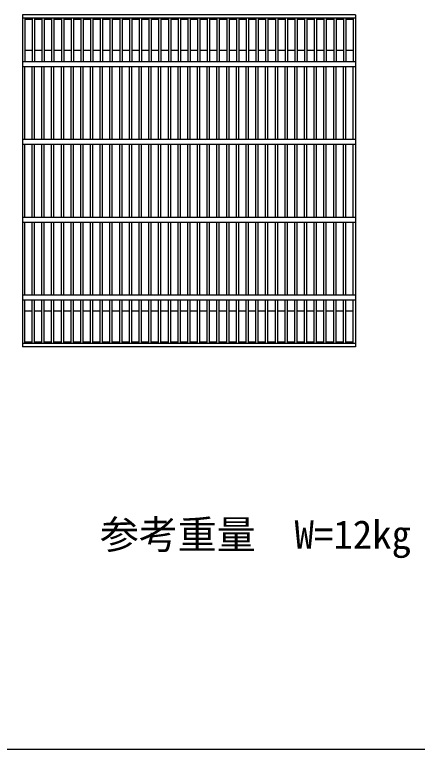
# Model space of a CAD drawing. Units: millimetres, scale not verified. Extents: x 15 to 25215, y 0 to 17820.
# Drawn here: x 10022 to 10540, y 6837 to 7781 of the extents above; entities that cross this region are included whole.
import ezdxf
from ezdxf.enums import TextEntityAlignment as Align

# ---------------------------------------------------------------- set-up
doc = ezdxf.new("R2010")
doc.units = ezdxf.units.MM
doc.header["$LTSCALE"] = 30
doc.layers.add('DIM', color=7, linetype='Continuous', lineweight=25)
doc.layers.add('HATCH', color=6, linetype='Continuous', lineweight=25)
doc.styles.add('ＭＳ ゴシック', font='')
doc.styles.get('ＭＳ ゴシック').set_extended_font_data('MS Gothic')

msp = doc.modelspace()

# ---------------------------------------------------------------- linework, layer by layer
at = {"layer": 'DIM'}
msp.add_line((7983.48, 6836.57), (14483.48, 6836.57), dxfattribs=at)
at = {"layer": 'HATCH'}
for p, q in [((10032.42, 7780.53), (10032.42, 7353.53)), ((10460.42, 7780.53), (10032.42, 7780.53)), ((10460.42, 7780.53), (10460.42, 7353.53)), ((10460.42, 7776.03), (10032.42, 7776.03)), ((10035.42, 7776.03), (10035.42, 7720.03)), ((10044.92, 7774.53), (10035.42, 7774.53)), ((10044.92, 7776.03), (10044.92, 7720.03)), ((10047.92, 7776.03), (10047.92, 7720.03)), ((10057.42, 7774.53), (10047.92, 7774.53)), ((10057.42, 7776.03), (10057.42, 7720.03)), ((10060.42, 7776.03), (10060.42, 7720.03)), ((10069.92, 7774.53), (10060.42, 7774.53)), ((10069.92, 7776.03), (10069.92, 7720.03)), ((10072.92, 7776.03), (10072.92, 7720.03)), ((10082.42, 7774.53), (10072.92, 7774.53)), ((10082.42, 7776.03), (10082.42, 7720.03)), ((10085.42, 7776.03), (10085.42, 7720.03)), ((10094.92, 7774.53), (10085.42, 7774.53)), ((10094.92, 7776.03), (10094.92, 7720.03)), ((10097.92, 7776.03), (10097.92, 7720.03)), ((10107.42, 7774.53), (10097.92, 7774.53)), ((10107.42, 7776.03), (10107.42, 7720.03)), ((10110.42, 7776.03), (10110.42, 7720.03)), ((10119.92, 7774.53), (10110.42, 7774.53)), ((10119.92, 7776.03), (10119.92, 7720.03)), ((10122.92, 7776.03), (10122.92, 7720.03)), ((10132.42, 7774.53), (10122.92, 7774.53)), ((10132.42, 7776.03), (10132.42, 7720.03)), ((10135.42, 7776.03), (10135.42, 7720.03)), ((10144.92, 7774.53), (10135.42, 7774.53)), ((10144.92, 7776.03), (10144.92, 7720.03)), ((10147.92, 7776.03), (10147.92, 7720.03)), ((10157.42, 7774.53), (10147.92, 7774.53)), ((10157.42, 7776.03), (10157.42, 7720.03)), ((10160.42, 7776.03), (10160.42, 7720.03)), ((10169.92, 7774.53), (10160.42, 7774.53)), ((10169.92, 7776.03), (10169.92, 7720.03)), ((10172.92, 7776.03), (10172.92, 7720.03)), ((10182.42, 7774.53), (10172.92, 7774.53)), ((10182.42, 7776.03), (10182.42, 7720.03)), ((10185.42, 7776.03), (10185.42, 7720.03)), ((10194.92, 7774.53), (10185.42, 7774.53)), ((10194.92, 7776.03), (10194.92, 7720.03)), ((10197.92, 7776.03), (10197.92, 7720.03)), ((10207.42, 7774.53), (10197.92, 7774.53)), ((10207.42, 7776.03), (10207.42, 7720.03)), ((10210.42, 7776.03), (10210.42, 7720.03)), ((10219.92, 7774.53), (10210.42, 7774.53)), ((10219.92, 7776.03), (10219.92, 7720.03)), ((10222.92, 7776.03), (10222.92, 7720.03)), ((10232.42, 7774.53), (10222.92, 7774.53)), ((10232.42, 7776.03), (10232.42, 7720.03)), ((10235.42, 7776.03), (10235.42, 7720.03)), ((10244.92, 7774.53), (10235.42, 7774.53)), ((10244.92, 7776.03), (10244.92, 7720.03)), ((10247.92, 7776.03), (10247.92, 7720.03)), ((10257.42, 7774.53), (10247.92, 7774.53)), ((10257.42, 7776.03), (10257.42, 7720.03)), ((10260.42, 7776.03), (10260.42, 7720.03)), ((10269.92, 7774.53), (10260.42, 7774.53)), ((10269.92, 7776.03), (10269.92, 7720.03)), ((10272.92, 7776.03), (10272.92, 7720.03)), ((10282.42, 7774.53), (10272.92, 7774.53)), ((10282.42, 7776.03), (10282.42, 7720.03)), ((10285.42, 7776.03), (10285.42, 7720.03)), ((10294.92, 7774.53), (10285.42, 7774.53)), ((10294.92, 7776.03), (10294.92, 7720.03)), ((10297.92, 7776.03), (10297.92, 7720.03)), ((10307.42, 7774.53), (10297.92, 7774.53)), ((10307.42, 7776.03), (10307.42, 7720.03)), ((10310.42, 7776.03), (10310.42, 7720.03)), ((10319.92, 7774.53), (10310.42, 7774.53)), ((10319.92, 7776.03), (10319.92, 7720.03)), ((10322.92, 7776.03), (10322.92, 7720.03)), ((10332.42, 7774.53), (10322.92, 7774.53)), ((10332.42, 7776.03), (10332.42, 7720.03)), ((10335.42, 7776.03), (10335.42, 7720.03)), ((10344.92, 7774.53), (10335.42, 7774.53)), ((10344.92, 7776.03), (10344.92, 7720.03)), ((10347.92, 7776.03), (10347.92, 7720.03)), ((10357.42, 7774.53), (10347.92, 7774.53)), ((10357.42, 7776.03), (10357.42, 7720.03)), ((10360.42, 7776.03), (10360.42, 7720.03)), ((10369.92, 7774.53), (10360.42, 7774.53)), ((10369.92, 7776.03), (10369.92, 7720.03)), ((10372.92, 7776.03), (10372.92, 7720.03)), ((10382.42, 7774.53), (10372.92, 7774.53)), ((10382.42, 7776.03), (10382.42, 7720.03)), ((10385.42, 7776.03), (10385.42, 7720.03)), ((10394.92, 7774.53), (10385.42, 7774.53)), ((10394.92, 7776.03), (10394.92, 7720.03)), ((10397.92, 7776.03), (10397.92, 7720.03)), ((10407.42, 7774.53), (10397.92, 7774.53)), ((10407.42, 7776.03), (10407.42, 7720.03)), ((10410.42, 7776.03), (10410.42, 7720.03)), ((10419.92, 7774.53), (10410.42, 7774.53)), ((10419.92, 7776.03), (10419.92, 7720.03)), ((10422.92, 7776.03), (10422.92, 7720.03)), ((10432.42, 7774.53), (10422.92, 7774.53)), ((10432.42, 7776.03), (10432.42, 7720.03)), ((10435.42, 7776.03), (10435.42, 7720.03)), ((10444.92, 7774.53), (10435.42, 7774.53)), ((10444.92, 7776.03), (10444.92, 7720.03)), ((10447.92, 7776.03), (10447.92, 7720.03)), ((10457.42, 7774.53), (10447.92, 7774.53)), ((10457.42, 7776.03), (10457.42, 7720.03)), ((10044.92, 7734.53), (10035.42, 7734.53)), ((10057.42, 7734.53), (10047.92, 7734.53)), ((10069.92, 7734.53), (10060.42, 7734.53)), ((10082.42, 7734.53), (10072.92, 7734.53)), ((10094.92, 7734.53), (10085.42, 7734.53)), ((10107.42, 7734.53), (10097.92, 7734.53)), ((10119.92, 7734.53), (10110.42, 7734.53)), ((10132.42, 7734.53), (10122.92, 7734.53)), ((10144.92, 7734.53), (10135.42, 7734.53)), ((10157.42, 7734.53), (10147.92, 7734.53)), ((10169.92, 7734.53), (10160.42, 7734.53)), ((10182.42, 7734.53), (10172.92, 7734.53)), ((10194.92, 7734.53), (10185.42, 7734.53)), ((10207.42, 7734.53), (10197.92, 7734.53)), ((10219.92, 7734.53), (10210.42, 7734.53)), ((10232.42, 7734.53), (10222.92, 7734.53)), ((10244.92, 7734.53), (10235.42, 7734.53)), ((10257.42, 7734.53), (10247.92, 7734.53)), ((10269.92, 7734.53), (10260.42, 7734.53)), ((10282.42, 7734.53), (10272.92, 7734.53)), ((10294.92, 7734.53), (10285.42, 7734.53)), ((10307.42, 7734.53), (10297.92, 7734.53)), ((10319.92, 7734.53), (10310.42, 7734.53)), ((10332.42, 7734.53), (10322.92, 7734.53)), ((10344.92, 7734.53), (10335.42, 7734.53)), ((10357.42, 7734.53), (10347.92, 7734.53)), ((10369.92, 7734.53), (10360.42, 7734.53)), ((10382.42, 7734.53), (10372.92, 7734.53)), ((10394.92, 7734.53), (10385.42, 7734.53)), ((10407.42, 7734.53), (10397.92, 7734.53)), ((10419.92, 7734.53), (10410.42, 7734.53)), ((10432.42, 7734.53), (10422.92, 7734.53)), ((10444.92, 7734.53), (10435.42, 7734.53)), ((10457.42, 7734.53), (10447.92, 7734.53)), ((10460.42, 7720.03), (10032.42, 7720.03)), ((10032.42, 7714.03), (10460.42, 7714.03)), ((10035.42, 7620.03), (10035.42, 7714.03)), ((10044.92, 7620.03), (10044.92, 7714.03)), ((10047.92, 7620.03), (10047.92, 7714.03)), ((10057.42, 7620.03), (10057.42, 7714.03)), ((10060.42, 7620.03), (10060.42, 7714.03)), ((10069.92, 7620.03), (10069.92, 7714.03)), ((10072.92, 7620.03), (10072.92, 7714.03)), ((10082.42, 7620.03), (10082.42, 7714.03)), ((10085.42, 7620.03), (10085.42, 7714.03)), ((10094.92, 7620.03), (10094.92, 7714.03)), ((10097.92, 7620.03), (10097.92, 7714.03)), ((10107.42, 7620.03), (10107.42, 7714.03)), ((10110.42, 7620.03), (10110.42, 7714.03)), ((10119.92, 7620.03), (10119.92, 7714.03)), ((10122.92, 7620.03), (10122.92, 7714.03)), ((10132.42, 7620.03), (10132.42, 7714.03)), ((10135.42, 7620.03), (10135.42, 7714.03)), ((10144.92, 7620.03), (10144.92, 7714.03)), ((10147.92, 7620.03), (10147.92, 7714.03)), ((10157.42, 7620.03), (10157.42, 7714.03)), ((10160.42, 7620.03), (10160.42, 7714.03)), ((10169.92, 7620.03), (10169.92, 7714.03)), ((10172.92, 7620.03), (10172.92, 7714.03)), ((10182.42, 7620.03), (10182.42, 7714.03)), ((10185.42, 7620.03), (10185.42, 7714.03)), ((10194.92, 7620.03), (10194.92, 7714.03)), ((10197.92, 7620.03), (10197.92, 7714.03)), ((10207.42, 7620.03), (10207.42, 7714.03)), ((10210.42, 7620.03), (10210.42, 7714.03)), ((10219.92, 7620.03), (10219.92, 7714.03)), ((10222.92, 7620.03), (10222.92, 7714.03)), ((10232.42, 7620.03), (10232.42, 7714.03)), ((10235.42, 7620.03), (10235.42, 7714.03)), ((10244.92, 7620.03), (10244.92, 7714.03)), ((10247.92, 7620.03), (10247.92, 7714.03)), ((10257.42, 7620.03), (10257.42, 7714.03)), ((10260.42, 7620.03), (10260.42, 7714.03)), ((10269.92, 7620.03), (10269.92, 7714.03)), ((10272.92, 7620.03), (10272.92, 7714.03)), ((10282.42, 7620.03), (10282.42, 7714.03)), ((10285.42, 7620.03), (10285.42, 7714.03)), ((10294.92, 7620.03), (10294.92, 7714.03)), ((10297.92, 7620.03), (10297.92, 7714.03)), ((10307.42, 7620.03), (10307.42, 7714.03)), ((10310.42, 7620.03), (10310.42, 7714.03)), ((10319.92, 7620.03), (10319.92, 7714.03)), ((10322.92, 7620.03), (10322.92, 7714.03)), ((10332.42, 7620.03), (10332.42, 7714.03)), ((10335.42, 7620.03), (10335.42, 7714.03)), ((10344.92, 7620.03), (10344.92, 7714.03)), ((10347.92, 7620.03), (10347.92, 7714.03)), ((10357.42, 7620.03), (10357.42, 7714.03)), ((10360.42, 7620.03), (10360.42, 7714.03)), ((10369.92, 7620.03), (10369.92, 7714.03)), ((10372.92, 7620.03), (10372.92, 7714.03)), ((10382.42, 7620.03), (10382.42, 7714.03)), ((10385.42, 7620.03), (10385.42, 7714.03)), ((10394.92, 7620.03), (10394.92, 7714.03)), ((10397.92, 7620.03), (10397.92, 7714.03)), ((10407.42, 7620.03), (10407.42, 7714.03)), ((10410.42, 7620.03), (10410.42, 7714.03)), ((10419.92, 7620.03), (10419.92, 7714.03)), ((10422.92, 7620.03), (10422.92, 7714.03)), ((10432.42, 7620.03), (10432.42, 7714.03)), ((10435.42, 7620.03), (10435.42, 7714.03)), ((10444.92, 7620.03), (10444.92, 7714.03)), ((10447.92, 7620.03), (10447.92, 7714.03)), ((10457.42, 7620.03), (10457.42, 7714.03)), ((10460.42, 7620.03), (10032.42, 7620.03)), ((10032.42, 7614.03), (10460.42, 7614.03)), ((10035.42, 7520.03), (10035.42, 7614.03)), ((10044.92, 7520.03), (10044.92, 7614.03)), ((10047.92, 7520.03), (10047.92, 7614.03)), ((10057.42, 7520.03), (10057.42, 7614.03)), ((10060.42, 7520.03), (10060.42, 7614.03)), ((10069.92, 7520.03), (10069.92, 7614.03)), ((10072.92, 7520.03), (10072.92, 7614.03)), ((10082.42, 7520.03), (10082.42, 7614.03)), ((10085.42, 7520.03), (10085.42, 7614.03)), ((10094.92, 7520.03), (10094.92, 7614.03)), ((10097.92, 7520.03), (10097.92, 7614.03)), ((10107.42, 7520.03), (10107.42, 7614.03)), ((10110.42, 7520.03), (10110.42, 7614.03)), ((10119.92, 7520.03), (10119.92, 7614.03)), ((10122.92, 7520.03), (10122.92, 7614.03)), ((10132.42, 7520.03), (10132.42, 7614.03)), ((10135.42, 7520.03), (10135.42, 7614.03)), ((10144.92, 7520.03), (10144.92, 7614.03)), ((10147.92, 7520.03), (10147.92, 7614.03)), ((10157.42, 7520.03), (10157.42, 7614.03)), ((10160.42, 7520.03), (10160.42, 7614.03)), ((10169.92, 7520.03), (10169.92, 7614.03)), ((10172.92, 7520.03), (10172.92, 7614.03)), ((10182.42, 7520.03), (10182.42, 7614.03)), ((10185.42, 7520.03), (10185.42, 7614.03)), ((10194.92, 7520.03), (10194.92, 7614.03)), ((10197.92, 7520.03), (10197.92, 7614.03)), ((10207.42, 7520.03), (10207.42, 7614.03)), ((10210.42, 7520.03), (10210.42, 7614.03)), ((10219.92, 7520.03), (10219.92, 7614.03)), ((10222.92, 7520.03), (10222.92, 7614.03)), ((10232.42, 7520.03), (10232.42, 7614.03)), ((10235.42, 7520.03), (10235.42, 7614.03)), ((10244.92, 7520.03), (10244.92, 7614.03)), ((10247.92, 7520.03), (10247.92, 7614.03)), ((10257.42, 7520.03), (10257.42, 7614.03)), ((10260.42, 7520.03), (10260.42, 7614.03)), ((10269.92, 7520.03), (10269.92, 7614.03)), ((10272.92, 7520.03), (10272.92, 7614.03)), ((10282.42, 7520.03), (10282.42, 7614.03)), ((10285.42, 7520.03), (10285.42, 7614.03)), ((10294.92, 7520.03), (10294.92, 7614.03)), ((10297.92, 7520.03), (10297.92, 7614.03)), ((10307.42, 7520.03), (10307.42, 7614.03)), ((10310.42, 7520.03), (10310.42, 7614.03)), ((10319.92, 7520.03), (10319.92, 7614.03)), ((10322.92, 7520.03), (10322.92, 7614.03)), ((10332.42, 7520.03), (10332.42, 7614.03)), ((10335.42, 7520.03), (10335.42, 7614.03)), ((10344.92, 7520.03), (10344.92, 7614.03)), ((10347.92, 7520.03), (10347.92, 7614.03)), ((10357.42, 7520.03), (10357.42, 7614.03)), ((10360.42, 7520.03), (10360.42, 7614.03)), ((10369.92, 7520.03), (10369.92, 7614.03)), ((10372.92, 7520.03), (10372.92, 7614.03)), ((10382.42, 7520.03), (10382.42, 7614.03)), ((10385.42, 7520.03), (10385.42, 7614.03)), ((10394.92, 7520.03), (10394.92, 7614.03)), ((10397.92, 7520.03), (10397.92, 7614.03)), ((10407.42, 7520.03), (10407.42, 7614.03)), ((10410.42, 7520.03), (10410.42, 7614.03)), ((10419.92, 7520.03), (10419.92, 7614.03)), ((10422.92, 7520.03), (10422.92, 7614.03)), ((10432.42, 7520.03), (10432.42, 7614.03)), ((10435.42, 7520.03), (10435.42, 7614.03)), ((10444.92, 7520.03), (10444.92, 7614.03)), ((10447.92, 7520.03), (10447.92, 7614.03)), ((10457.42, 7520.03), (10457.42, 7614.03)), ((10460.42, 7520.03), (10032.42, 7520.03)), ((10032.42, 7514.03), (10460.42, 7514.03)), ((10035.42, 7420.03), (10035.42, 7514.03)), ((10044.92, 7420.03), (10044.92, 7514.03)), ((10047.92, 7420.03), (10047.92, 7514.03)), ((10057.42, 7420.03), (10057.42, 7514.03)), ((10060.42, 7420.03), (10060.42, 7514.03)), ((10069.92, 7420.03), (10069.92, 7514.03)), ((10072.92, 7420.03), (10072.92, 7514.03)), ((10082.42, 7420.03), (10082.42, 7514.03)), ((10085.42, 7420.03), (10085.42, 7514.03)), ((10094.92, 7420.03), (10094.92, 7514.03)), ((10097.92, 7420.03), (10097.92, 7514.03)), ((10107.42, 7420.03), (10107.42, 7514.03)), ((10110.42, 7420.03), (10110.42, 7514.03)), ((10119.92, 7420.03), (10119.92, 7514.03)), ((10122.92, 7420.03), (10122.92, 7514.03)), ((10132.42, 7420.03), (10132.42, 7514.03)), ((10135.42, 7420.03), (10135.42, 7514.03)), ((10144.92, 7420.03), (10144.92, 7514.03)), ((10147.92, 7420.03), (10147.92, 7514.03)), ((10157.42, 7420.03), (10157.42, 7514.03)), ((10160.42, 7420.03), (10160.42, 7514.03)), ((10169.92, 7420.03), (10169.92, 7514.03)), ((10172.92, 7420.03), (10172.92, 7514.03)), ((10182.42, 7420.03), (10182.42, 7514.03)), ((10185.42, 7420.03), (10185.42, 7514.03)), ((10194.92, 7420.03), (10194.92, 7514.03)), ((10197.92, 7420.03), (10197.92, 7514.03)), ((10207.42, 7420.03), (10207.42, 7514.03)), ((10210.42, 7420.03), (10210.42, 7514.03)), ((10219.92, 7420.03), (10219.92, 7514.03)), ((10222.92, 7420.03), (10222.92, 7514.03)), ((10232.42, 7420.03), (10232.42, 7514.03)), ((10235.42, 7420.03), (10235.42, 7514.03)), ((10244.92, 7420.03), (10244.92, 7514.03)), ((10247.92, 7420.03), (10247.92, 7514.03)), ((10257.42, 7420.03), (10257.42, 7514.03)), ((10260.42, 7420.03), (10260.42, 7514.03)), ((10269.92, 7420.03), (10269.92, 7514.03)), ((10272.92, 7420.03), (10272.92, 7514.03)), ((10282.42, 7420.03), (10282.42, 7514.03)), ((10285.42, 7420.03), (10285.42, 7514.03)), ((10294.92, 7420.03), (10294.92, 7514.03)), ((10297.92, 7420.03), (10297.92, 7514.03)), ((10307.42, 7420.03), (10307.42, 7514.03)), ((10310.42, 7420.03), (10310.42, 7514.03)), ((10319.92, 7420.03), (10319.92, 7514.03)), ((10322.92, 7420.03), (10322.92, 7514.03)), ((10332.42, 7420.03), (10332.42, 7514.03)), ((10335.42, 7420.03), (10335.42, 7514.03)), ((10344.92, 7420.03), (10344.92, 7514.03)), ((10347.92, 7420.03), (10347.92, 7514.03)), ((10357.42, 7420.03), (10357.42, 7514.03)), ((10360.42, 7420.03), (10360.42, 7514.03)), ((10369.92, 7420.03), (10369.92, 7514.03)), ((10372.92, 7420.03), (10372.92, 7514.03)), ((10382.42, 7420.03), (10382.42, 7514.03)), ((10385.42, 7420.03), (10385.42, 7514.03)), ((10394.92, 7420.03), (10394.92, 7514.03)), ((10397.92, 7420.03), (10397.92, 7514.03)), ((10407.42, 7420.03), (10407.42, 7514.03)), ((10410.42, 7420.03), (10410.42, 7514.03)), ((10419.92, 7420.03), (10419.92, 7514.03)), ((10422.92, 7420.03), (10422.92, 7514.03)), ((10432.42, 7420.03), (10432.42, 7514.03)), ((10435.42, 7420.03), (10435.42, 7514.03)), ((10444.92, 7420.03), (10444.92, 7514.03)), ((10447.92, 7420.03), (10447.92, 7514.03)), ((10457.42, 7420.03), (10457.42, 7514.03)), ((10460.42, 7420.03), (10032.42, 7420.03)), ((10032.42, 7414.03), (10460.42, 7414.03)), ((10035.42, 7358.03), (10035.42, 7414.03)), ((10044.92, 7358.03), (10044.92, 7414.03)), ((10047.92, 7358.03), (10047.92, 7414.03)), ((10057.42, 7358.03), (10057.42, 7414.03)), ((10060.42, 7358.03), (10060.42, 7414.03)), ((10069.92, 7358.03), (10069.92, 7414.03)), ((10072.92, 7358.03), (10072.92, 7414.03)), ((10082.42, 7358.03), (10082.42, 7414.03)), ((10085.42, 7358.03), (10085.42, 7414.03)), ((10094.92, 7358.03), (10094.92, 7414.03)), ((10097.92, 7358.03), (10097.92, 7414.03)), ((10107.42, 7358.03), (10107.42, 7414.03)), ((10110.42, 7358.03), (10110.42, 7414.03)), ((10119.92, 7358.03), (10119.92, 7414.03)), ((10122.92, 7358.03), (10122.92, 7414.03)), ((10132.42, 7358.03), (10132.42, 7414.03)), ((10135.42, 7358.03), (10135.42, 7414.03)), ((10144.92, 7358.03), (10144.92, 7414.03)), ((10147.92, 7358.03), (10147.92, 7414.03)), ((10157.42, 7358.03), (10157.42, 7414.03)), ((10160.42, 7358.03), (10160.42, 7414.03)), ((10169.92, 7358.03), (10169.92, 7414.03)), ((10172.92, 7358.03), (10172.92, 7414.03)), ((10182.42, 7358.03), (10182.42, 7414.03)), ((10185.42, 7358.03), (10185.42, 7414.03)), ((10194.92, 7358.03), (10194.92, 7414.03)), ((10197.92, 7358.03), (10197.92, 7414.03)), ((10207.42, 7358.03), (10207.42, 7414.03)), ((10210.42, 7358.03), (10210.42, 7414.03)), ((10219.92, 7358.03), (10219.92, 7414.03)), ((10222.92, 7358.03), (10222.92, 7414.03)), ((10232.42, 7358.03), (10232.42, 7414.03)), ((10235.42, 7358.03), (10235.42, 7414.03)), ((10244.92, 7358.03), (10244.92, 7414.03)), ((10247.92, 7358.03), (10247.92, 7414.03)), ((10257.42, 7358.03), (10257.42, 7414.03)), ((10260.42, 7358.03), (10260.42, 7414.03)), ((10269.92, 7358.03), (10269.92, 7414.03)), ((10272.92, 7358.03), (10272.92, 7414.03)), ((10282.42, 7358.03), (10282.42, 7414.03)), ((10285.42, 7358.03), (10285.42, 7414.03)), ((10294.92, 7358.03), (10294.92, 7414.03)), ((10297.92, 7358.03), (10297.92, 7414.03)), ((10307.42, 7358.03), (10307.42, 7414.03)), ((10310.42, 7358.03), (10310.42, 7414.03)), ((10319.92, 7358.03), (10319.92, 7414.03)), ((10322.92, 7358.03), (10322.92, 7414.03)), ((10332.42, 7358.03), (10332.42, 7414.03)), ((10335.42, 7358.03), (10335.42, 7414.03)), ((10344.92, 7358.03), (10344.92, 7414.03)), ((10347.92, 7358.03), (10347.92, 7414.03)), ((10357.42, 7358.03), (10357.42, 7414.03)), ((10360.42, 7358.03), (10360.42, 7414.03)), ((10369.92, 7358.03), (10369.92, 7414.03)), ((10372.92, 7358.03), (10372.92, 7414.03)), ((10382.42, 7358.03), (10382.42, 7414.03)), ((10385.42, 7358.03), (10385.42, 7414.03)), ((10394.92, 7358.03), (10394.92, 7414.03)), ((10397.92, 7358.03), (10397.92, 7414.03)), ((10407.42, 7358.03), (10407.42, 7414.03)), ((10410.42, 7358.03), (10410.42, 7414.03)), ((10419.92, 7358.03), (10419.92, 7414.03)), ((10422.92, 7358.03), (10422.92, 7414.03)), ((10432.42, 7358.03), (10432.42, 7414.03)), ((10435.42, 7358.03), (10435.42, 7414.03)), ((10444.92, 7358.03), (10444.92, 7414.03)), ((10447.92, 7358.03), (10447.92, 7414.03)), ((10457.42, 7358.03), (10457.42, 7414.03)), ((10044.92, 7399.53), (10035.42, 7399.53)), ((10057.42, 7399.53), (10047.92, 7399.53)), ((10069.92, 7399.53), (10060.42, 7399.53)), ((10082.42, 7399.53), (10072.92, 7399.53)), ((10094.92, 7399.53), (10085.42, 7399.53)), ((10107.42, 7399.53), (10097.92, 7399.53)), ((10119.92, 7399.53), (10110.42, 7399.53)), ((10132.42, 7399.53), (10122.92, 7399.53)), ((10144.92, 7399.53), (10135.42, 7399.53)), ((10157.42, 7399.53), (10147.92, 7399.53)), ((10169.92, 7399.53), (10160.42, 7399.53)), ((10182.42, 7399.53), (10172.92, 7399.53)), ((10194.92, 7399.53), (10185.42, 7399.53)), ((10207.42, 7399.53), (10197.92, 7399.53)), ((10219.92, 7399.53), (10210.42, 7399.53)), ((10232.42, 7399.53), (10222.92, 7399.53)), ((10244.92, 7399.53), (10235.42, 7399.53)), ((10257.42, 7399.53), (10247.92, 7399.53)), ((10269.92, 7399.53), (10260.42, 7399.53)), ((10282.42, 7399.53), (10272.92, 7399.53)), ((10294.92, 7399.53), (10285.42, 7399.53)), ((10307.42, 7399.53), (10297.92, 7399.53)), ((10319.92, 7399.53), (10310.42, 7399.53)), ((10332.42, 7399.53), (10322.92, 7399.53)), ((10344.92, 7399.53), (10335.42, 7399.53)), ((10357.42, 7399.53), (10347.92, 7399.53)), ((10369.92, 7399.53), (10360.42, 7399.53)), ((10382.42, 7399.53), (10372.92, 7399.53)), ((10394.92, 7399.53), (10385.42, 7399.53)), ((10407.42, 7399.53), (10397.92, 7399.53)), ((10419.92, 7399.53), (10410.42, 7399.53)), ((10432.42, 7399.53), (10422.92, 7399.53)), ((10444.92, 7399.53), (10435.42, 7399.53)), ((10457.42, 7399.53), (10447.92, 7399.53)), ((10460.42, 7358.03), (10032.42, 7358.03)), ((10460.42, 7353.53), (10032.42, 7353.53)), ((10044.92, 7359.53), (10035.42, 7359.53)), ((10057.42, 7359.53), (10047.92, 7359.53)), ((10069.92, 7359.53), (10060.42, 7359.53)), ((10082.42, 7359.53), (10072.92, 7359.53)), ((10094.92, 7359.53), (10085.42, 7359.53)), ((10107.42, 7359.53), (10097.92, 7359.53)), ((10119.92, 7359.53), (10110.42, 7359.53)), ((10132.42, 7359.53), (10122.92, 7359.53)), ((10144.92, 7359.53), (10135.42, 7359.53)), ((10157.42, 7359.53), (10147.92, 7359.53)), ((10169.92, 7359.53), (10160.42, 7359.53)), ((10182.42, 7359.53), (10172.92, 7359.53)), ((10194.92, 7359.53), (10185.42, 7359.53)), ((10207.42, 7359.53), (10197.92, 7359.53)), ((10219.92, 7359.53), (10210.42, 7359.53)), ((10232.42, 7359.53), (10222.92, 7359.53)), ((10244.92, 7359.53), (10235.42, 7359.53)), ((10257.42, 7359.53), (10247.92, 7359.53)), ((10269.92, 7359.53), (10260.42, 7359.53)), ((10282.42, 7359.53), (10272.92, 7359.53)), ((10294.92, 7359.53), (10285.42, 7359.53)), ((10307.42, 7359.53), (10297.92, 7359.53)), ((10319.92, 7359.53), (10310.42, 7359.53)), ((10332.42, 7359.53), (10322.92, 7359.53)), ((10344.92, 7359.53), (10335.42, 7359.53)), ((10357.42, 7359.53), (10347.92, 7359.53)), ((10369.92, 7359.53), (10360.42, 7359.53)), ((10382.42, 7359.53), (10372.92, 7359.53)), ((10394.92, 7359.53), (10385.42, 7359.53)), ((10407.42, 7359.53), (10397.92, 7359.53)), ((10419.92, 7359.53), (10410.42, 7359.53)), ((10432.42, 7359.53), (10422.92, 7359.53)), ((10444.92, 7359.53), (10435.42, 7359.53)), ((10457.42, 7359.53), (10447.92, 7359.53))]:
    msp.add_line(p, q, dxfattribs=at)

# ---------------------------------------------------------------- texts
at = {"layer": 'DIM', "style": 'ＭＳ ゴシック'}
msp.add_text('参考重量\u3000W=12kg', height=36.66, dxfattribs=at).set_placement((10132.05, 7083.22), align=Align.BOTTOM_LEFT)

doc.saveas('drawing.dxf')
